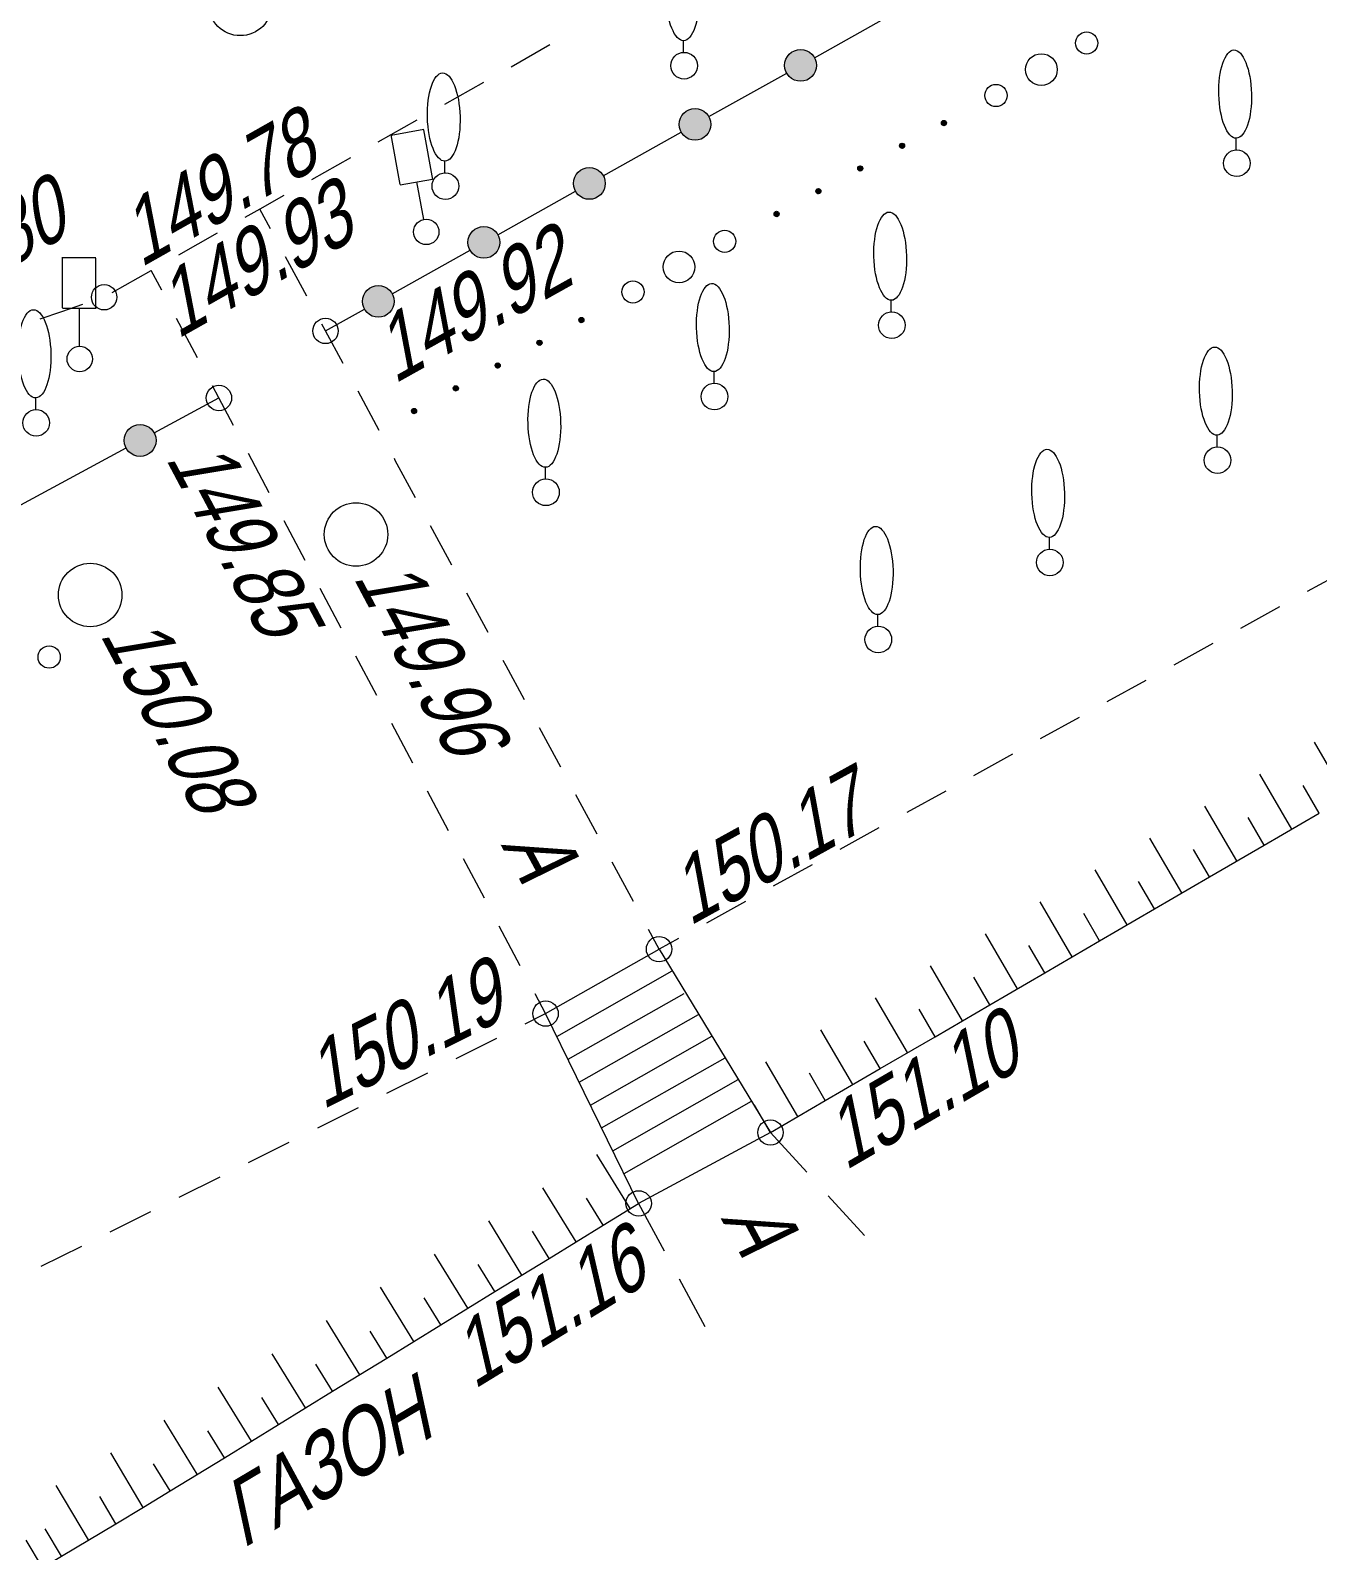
# Model space of a CAD drawing. Header units: metres. Extents: x 382 to 851, y 14083 to 14440.
# Drawn here: x 499.51 to 519.79, y 14269.24 to 14293.19 of the extents above; entities that cross this region are included whole.
import ezdxf
from ezdxf.enums import TextEntityAlignment as Align

# ---------------------------------------------------------------- set-up
doc = ezdxf.new("R2010")
doc.units = ezdxf.units.M
doc.header["$MEASUREMENT"] = 0
for name, color, linetype, lineweight in [('Бортовой камень', 7, 'Continuous', 25), ('Внутреннее заполнение', 7, 'Continuous', 25), ('Горизонтали', 7, 'Continuous', 25), ('Граница площадки', 7, 'Continuous', 25), ('Граница улицы', 7, 'Continuous', 25), ('Колодцы', 7, 'Continuous', 25), ('Леса и газоны', 7, 'Continuous', 25), ('Ограды', 7, 'Continuous', 25), ('Отдельно стоящее дерево', 7, 'Continuous', 25), ('Откосы', 7, 'Continuous', 25), ('Полоса деревьев', 7, 'Continuous', 25), ('Светофоры', 7, 'Continuous', 25), ('Фонтаны', 7, 'Continuous', 25)]:
    doc.layers.add(name, color=color, linetype=linetype, lineweight=lineweight)
doc.styles.add('Style-RUSSIAN_1251 I 0.32289', font='RUSSIAN_1251.shx', dxfattribs={"oblique": 18.5})
doc.linetypes.add('Pixel', pattern='A,0,[8,dgnlstyle-lib500_top_пцо.shx,S=0.002381,R=0,X=0,Y=0],-0.6,[10,dgnlstyle-lib500_top_пцо.shx,S=0.002381,R=0,X=0,Y=0],-0.3,[10,dgnlstyle-lib500_top_пцо.shx,S=0.002381,R=0,X=0,Y=-0.2],-0.3', length=1.2)

# ---------------------------------------------------------------- blocks, each defined once
blk = doc.blocks.new('msdElementTypeLineString_3')
at = {"layer": 'Полоса деревьев', "color": 251, "linetype": 'Continuous', "lineweight": 9}
blk.add_circle((57.716, 33.565), 0.175, dxfattribs=at)
blk = doc.blocks.new('DEREVO_92')
at = {"layer": 'Отдельно стоящее дерево', "color": 251, "linetype": 'Continuous', "lineweight": 9, "flags": 128}
blk.add_lwpolyline([(-0.007, 0.21), (-0.007, 0.393)], dxfattribs=at)
at = {"layer": 'Отдельно стоящее дерево', "color": 251, "linetype": 'Continuous', "lineweight": 9}
blk.add_arc((0, 0), 0.21, 0, 359.99999, dxfattribs=at)
blk.add_ellipse((-0.0255, 1.088), major_axis=(-0.0185, 0.695), ratio=0.3698286, dxfattribs=at)
blk = doc.blocks.new('msdElementTypeLineString_57')
at = {"layer": 'Ограды', "color": 251, "linetype": 'Continuous', "lineweight": 9}
blk.add_line((64.29, 35.965), (64.928, 36.308), dxfattribs=at)
blk = doc.blocks.new('msdElementTypeLineString_58')
at = {"layer": 'Бортовой камень', "color": 251, "linetype": 'Continuous', "lineweight": 9}
blk.add_line((71.375, 38.754), (71.037, 38.639), dxfattribs=at)
blk = doc.blocks.new('msdElementTypeLineString_59')
at = {"layer": 'Откосы', "color": 251, "linetype": 'Continuous', "lineweight": 9}
for p, q in [((33.471, 19.723), (32.96, 20.583)), ((33.901, 19.978), (33.645, 20.408)), ((33.901, 19.978), (34.198, 20.155)), ((32.611, 19.213), (32.1, 20.072)), ((33.041, 19.468), (32.785, 19.898)), ((33.041, 19.468), (33.901, 19.978)), ((31.751, 18.702), (31.24, 19.562)), ((32.181, 18.957), (33.041, 19.468)), ((32.181, 18.957), (31.926, 19.387)), ((30.891, 18.192), (30.38, 19.052)), ((31.321, 18.447), (32.181, 18.957)), ((31.321, 18.447), (31.066, 18.877)), ((30.018, 17.705), (29.555, 18.592)), ((30.461, 17.936), (30.23, 18.38)), ((29.131, 17.243), (28.669, 18.13)), ((29.574, 17.474), (29.343, 17.917)), ((29.574, 17.474), (30.461, 17.936)), ((28.244, 16.781), (27.782, 17.667)), ((28.688, 17.012), (28.456, 17.455)), ((28.688, 17.012), (29.574, 17.474)), ((27.358, 16.318), (26.895, 17.205)), ((27.801, 16.549), (28.688, 17.012)), ((27.801, 16.549), (27.57, 16.993)), ((26.471, 15.856), (26.008, 16.743)), ((26.914, 16.087), (26.683, 16.53)), ((26.914, 16.087), (27.801, 16.549)), ((25.584, 15.394), (25.122, 16.28)), ((26.027, 15.625), (25.796, 16.068)), ((26.027, 15.625), (26.914, 16.087)), ((24.697, 14.931), (24.235, 15.818)), ((25.141, 15.162), (24.91, 15.606)), ((25.141, 15.162), (26.027, 15.625)), ((23.811, 14.469), (23.348, 15.356)), ((24.254, 14.7), (24.023, 15.143)), ((24.254, 14.7), (25.141, 15.162)), ((22.924, 14.006), (22.462, 14.893)), ((23.367, 14.238), (23.136, 14.681)), ((23.367, 14.238), (24.254, 14.7)), ((22.038, 13.543), (21.552, 14.417)), ((22.481, 13.775), (22.25, 14.219)), ((22.481, 13.775), (23.367, 14.238)), ((21.164, 13.057), (20.678, 13.931)), ((21.601, 13.3), (21.358, 13.737)), ((20.29, 12.572), (19.804, 13.446)), ((20.727, 12.814), (20.484, 13.251)), ((20.727, 12.814), (21.601, 13.3)), ((19.416, 12.086), (18.93, 12.96)), ((19.853, 12.329), (19.61, 12.766)), ((19.853, 12.329), (20.727, 12.814)), ((18.542, 11.6), (18.056, 12.474)), ((18.979, 11.843), (18.736, 12.28)), ((18.979, 11.843), (19.853, 12.329)), ((17.667, 11.114), (17.182, 11.988)), ((18.104, 11.357), (17.862, 11.794)), ((18.104, 11.357), (18.979, 11.843)), ((16.793, 10.629), (16.308, 11.503)), ((17.23, 10.871), (16.987, 11.309)), ((17.23, 10.871), (18.104, 11.357)), ((15.919, 10.143), (15.433, 11.017)), ((16.356, 10.386), (16.113, 10.823)), ((16.356, 10.386), (17.23, 10.871)), ((15.058, 9.635), (14.546, 10.493)), ((15.488, 9.891), (15.232, 10.32)), ((14.199, 9.122), (13.687, 9.981)), ((14.629, 9.378), (15.488, 9.891)), ((14.629, 9.378), (14.373, 9.808)), ((13.34, 8.61), (12.828, 9.469)), ((13.77, 8.866), (14.629, 9.378)), ((13.77, 8.866), (13.514, 9.296)), ((12.481, 8.098), (11.969, 8.957)), ((12.911, 8.354), (13.77, 8.866)), ((12.911, 8.354), (12.655, 8.784)), ((11.622, 7.586), (11.11, 8.445)), ((12.052, 7.842), (11.796, 8.272)), ((12.052, 7.842), (12.911, 8.354)), ((10.763, 7.074), (10.251, 7.933)), ((11.193, 7.33), (10.937, 7.76)), ((11.193, 7.33), (12.052, 7.842)), ((9.904, 6.562), (9.392, 7.421)), ((10.334, 6.818), (10.078, 7.248)), ((10.334, 6.818), (11.193, 7.33)), ((9.046, 6.05), (8.533, 6.909)), ((9.475, 6.306), (9.219, 6.736)), ((9.475, 6.306), (10.334, 6.818)), ((8.187, 5.538), (7.675, 6.397)), ((8.616, 5.794), (9.475, 6.306)), ((8.616, 5.794), (8.36, 6.223)), ((7.328, 5.026), (6.816, 5.885)), ((7.757, 5.282), (8.616, 5.794)), ((7.757, 5.282), (7.501, 5.711)), ((6.471, 4.51), (5.931, 5.352)), ((6.898, 4.77), (7.757, 5.282)), ((6.898, 4.77), (6.642, 5.199)), ((5.629, 3.97), (5.089, 4.812)), ((6.05, 4.24), (5.78, 4.661)), ((4.788, 3.43), (4.248, 4.272)), ((5.208, 3.7), (4.938, 4.121)), ((5.208, 3.7), (6.05, 4.24)), ((3.946, 2.89), (3.406, 3.732)), ((4.367, 3.16), (5.208, 3.7)), ((4.367, 3.16), (4.097, 3.581)), ((3.104, 2.35), (2.564, 3.192)), ((3.525, 2.62), (4.367, 3.16)), ((3.525, 2.62), (3.255, 3.041)), ((2.263, 1.81), (1.723, 2.652)), ((2.683, 2.08), (2.413, 2.501)), ((2.683, 2.08), (3.525, 2.62)), ((1.421, 1.27), (0.881, 2.112)), ((1.842, 1.54), (1.572, 1.961)), ((1.842, 1.54), (2.683, 2.08)), ((1, 1), (1.842, 1.54)), ((1, 1), (0.73, 1.421))]:
    blk.add_line(p, q, dxfattribs=at)
at = {"layer": 'Откосы', "color": 251, "linetype": 'Continuous', "lineweight": 9, "flags": 128}
for points in [[(30.461, 17.936), (30.462, 17.937), (31.321, 18.447)], [(21.601, 13.3), (22.079, 13.566), (22.481, 13.775)], [(15.488, 9.891), (15.797, 10.075), (16.356, 10.386)], [(6.05, 4.24), (6.575, 4.577), (6.898, 4.77)]]:
    blk.add_lwpolyline(points, dxfattribs=at)
blk = doc.blocks.new('msdElementTypeLineString_60')
at = {"layer": 'Откосы', "color": 251, "linetype": 'Continuous', "lineweight": 9}
blk.add_line((41.532, 23.72), (41.848, 23.879), dxfattribs=at)
blk = doc.blocks.new('KOLOD_34')
at = {"layer": 'Колодцы', "color": 251, "linetype": 'Continuous', "lineweight": 9}
blk.add_arc((0, 0), 0.5, 0, 360, dxfattribs=at)
blk = doc.blocks.new('PIKET_159')
at = {"layer": 'Горизонтали', "color": 251, "linetype": 'Continuous', "lineweight": 9}
blk.add_arc((0, 0), 0.2, 0, 360, dxfattribs=at)
blk = doc.blocks.new('PIKET_161')
at = {"layer": 'Горизонтали', "color": 251, "linetype": 'Continuous', "lineweight": 9}
blk.add_arc((0, 0), 0.2, 0, 360, dxfattribs=at)
blk = doc.blocks.new('KOLOD_35')
at = {"layer": 'Колодцы', "color": 251, "linetype": 'Continuous', "lineweight": 9}
blk.add_arc((0, 0), 0.5, 0, 360, dxfattribs=at)
blk = doc.blocks.new('PIKET_165')
at = {"layer": 'Горизонтали', "color": 251, "linetype": 'Continuous', "lineweight": 9}
blk.add_arc((0, 0), 0.2, 0, 360, dxfattribs=at)
blk = doc.blocks.new('DORZN1_8')
at = {"layer": 'Светофоры', "color": 251, "linetype": 'Continuous', "lineweight": 9}
for p, q in [((-0.27, 0.806), (-0.27, 1.603)), ((-0.27, 1.598), (0.252, 1.598)), ((0.252, 0.792), (0.252, 1.589)), ((-0.27, 0.801), (0.248, 0.801)), ((-0.004, 0.2), (-0.004, 0.801))]:
    blk.add_line(p, q, dxfattribs=at)
blk.add_arc((0, 0), 0.2, 0, 360, dxfattribs=at)
blk = doc.blocks.new('DEREVO_243')
at = {"layer": 'Отдельно стоящее дерево', "color": 251, "linetype": 'Continuous', "lineweight": 9, "flags": 128}
blk.add_lwpolyline([(-0.007, 0.21), (-0.007, 0.393)], dxfattribs=at)
at = {"layer": 'Отдельно стоящее дерево', "color": 251, "linetype": 'Continuous', "lineweight": 9}
blk.add_arc((0, 0), 0.21, 0, 359.99999, dxfattribs=at)
blk.add_ellipse((-0.0255, 1.088), major_axis=(-0.0185, 0.695), ratio=0.3698286, dxfattribs=at)
blk = doc.blocks.new('DEREVO_244')
at = {"layer": 'Отдельно стоящее дерево', "color": 251, "linetype": 'Continuous', "lineweight": 9, "flags": 128}
blk.add_lwpolyline([(-0.007, 0.21), (-0.007, 0.393)], dxfattribs=at)
at = {"layer": 'Отдельно стоящее дерево', "color": 251, "linetype": 'Continuous', "lineweight": 9}
blk.add_arc((0, 0), 0.21, 0, 360, dxfattribs=at)
blk.add_ellipse((-0.025, 1.088), major_axis=(-0.019, 0.695), ratio=0.369829, dxfattribs=at)
blk = doc.blocks.new('DEREVO_245')
at = {"layer": 'Отдельно стоящее дерево', "color": 251, "linetype": 'Continuous', "lineweight": 9, "flags": 128}
blk.add_lwpolyline([(-0.007, 0.21), (-0.007, 0.393)], dxfattribs=at)
at = {"layer": 'Отдельно стоящее дерево', "color": 251, "linetype": 'Continuous', "lineweight": 9}
blk.add_arc((0, 0), 0.21, 0, 359.99999, dxfattribs=at)
blk.add_ellipse((-0.0255, 1.088), major_axis=(-0.0185, 0.695), ratio=0.3698286, dxfattribs=at)
blk = doc.blocks.new('DEREVO_246')
at = {"layer": 'Отдельно стоящее дерево', "color": 251, "linetype": 'Continuous', "lineweight": 9, "flags": 128}
blk.add_lwpolyline([(-0.007, 0.21), (-0.007, 0.393)], dxfattribs=at)
at = {"layer": 'Отдельно стоящее дерево', "color": 251, "linetype": 'Continuous', "lineweight": 9}
blk.add_arc((0, 0), 0.21, 0, 359.99999, dxfattribs=at)
blk.add_ellipse((-0.0255, 1.088), major_axis=(-0.0185, 0.695), ratio=0.3698286, dxfattribs=at)
blk = doc.blocks.new('KOLOD_36')
at = {"layer": 'Колодцы', "color": 251, "linetype": 'Continuous', "lineweight": 9}
blk.add_arc((0, 0), 0.5, 0, 360, dxfattribs=at)
blk = doc.blocks.new('DEREVO_267')
at = {"layer": 'Отдельно стоящее дерево', "color": 251, "linetype": 'Continuous', "lineweight": 9, "flags": 128}
blk.add_lwpolyline([(-0.007, 0.21), (-0.007, 0.393)], dxfattribs=at)
at = {"layer": 'Отдельно стоящее дерево', "color": 251, "linetype": 'Continuous', "lineweight": 9}
blk.add_arc((0, 0), 0.21, 0, 359.99999, dxfattribs=at)
blk.add_ellipse((-0.0255, 1.088), major_axis=(-0.0185, 0.695), ratio=0.3698286, dxfattribs=at)
blk = doc.blocks.new('DEREVO_268')
at = {"layer": 'Отдельно стоящее дерево', "color": 251, "linetype": 'Continuous', "lineweight": 9, "flags": 128}
blk.add_lwpolyline([(-0.007, 0.21), (-0.007, 0.393)], dxfattribs=at)
at = {"layer": 'Отдельно стоящее дерево', "color": 251, "linetype": 'Continuous', "lineweight": 9}
blk.add_arc((0, 0), 0.21, 0, 359.99999, dxfattribs=at)
blk.add_ellipse((-0.0255, 1.088), major_axis=(-0.0185, 0.695), ratio=0.3698286, dxfattribs=at)
blk = doc.blocks.new('DEREVO_269')
at = {"layer": 'Отдельно стоящее дерево', "color": 251, "linetype": 'Continuous', "lineweight": 9, "flags": 128}
blk.add_lwpolyline([(-0.007, 0.21), (-0.007, 0.393)], dxfattribs=at)
at = {"layer": 'Отдельно стоящее дерево', "color": 251, "linetype": 'Continuous', "lineweight": 9}
blk.add_arc((0, 0), 0.21, 0, 359.99999, dxfattribs=at)
blk.add_ellipse((-0.0255, 1.088), major_axis=(-0.0185, 0.695), ratio=0.3698286, dxfattribs=at)
blk = doc.blocks.new('PIKET_188')
at = {"layer": 'Горизонтали', "color": 251, "linetype": 'Continuous', "lineweight": 9}
blk.add_arc((0, 0), 0.2, 0, 360, dxfattribs=at)
blk = doc.blocks.new('PIKET_189')
at = {"layer": 'Горизонтали', "color": 251, "linetype": 'Continuous', "lineweight": 9}
blk.add_arc((0, 0), 0.2, 0, 360, dxfattribs=at)
blk = doc.blocks.new('PIKET_190')
at = {"layer": 'Горизонтали', "color": 251, "linetype": 'Continuous', "lineweight": 9}
blk.add_arc((0, 0), 0.2, 0, 360, dxfattribs=at)
blk = doc.blocks.new('PIKET_198')
at = {"layer": 'Горизонтали', "color": 251, "linetype": 'Continuous', "lineweight": 9}
blk.add_arc((0, 0), 0.2, 0, 360, dxfattribs=at)
blk = doc.blocks.new('msdElementTypeLineString_62')
at = {"layer": 'Граница улицы', "color": 251, "linetype": 'Continuous', "lineweight": 9}
for p, q in [((0.168, 11.345), (0.001, 11.655)), ((0.74, 10.286), (0.405, 10.905)), ((1.883, 8.167), (1.549, 8.786)), ((3.027, 6.047), (2.692, 6.667)), ((3.598, 4.988), (3.264, 5.607)), ((4.742, 2.869), (4.407, 3.488)), ((5.314, 1.809), (4.979, 2.429)), ((5.885, 0.75), (5.551, 1.369)), ((6.29, 0), (6.123, 0.31))]:
    blk.add_line(p, q, dxfattribs=at)
at = {"layer": 'Граница улицы', "color": 251, "linetype": 'Continuous', "lineweight": 9, "flags": 128}
for points in [[(1.312, 9.226), (1.036, 9.737), (0.977, 9.846)], [(2.455, 7.107), (2.135, 7.699), (2.12, 7.727)], [(4.17, 3.928), (3.883, 4.46), (3.836, 4.548)]]:
    blk.add_lwpolyline(points, dxfattribs=at)
blk = doc.blocks.new('msdElementTypeLineString_63')
at = {"layer": 'Граница улицы', "color": 251, "linetype": 'Continuous', "lineweight": 9}
for p, q in [((0.573, 0.995), (0, 1.621)), ((1.484, 0), (0.911, 0.626))]:
    blk.add_line(p, q, dxfattribs=at)
blk = doc.blocks.new('DORZN1_13')
at = {"layer": 'Светофоры', "color": 251, "linetype": 'Continuous', "lineweight": 9}
for p, q in [((-0.27, 0.806), (-0.27, 1.603)), ((-0.27, 1.598), (0.252, 1.598)), ((0.252, 0.792), (0.252, 1.589)), ((-0.27, 0.801), (0.248, 0.801)), ((-0.004, 0.2), (-0.004, 0.801))]:
    blk.add_line(p, q, dxfattribs=at)
blk.add_arc((0, 0), 0.2, 0, 360, dxfattribs=at)
blk = doc.blocks.new('msdElementTypeLineString_64')
at = {"layer": 'Граница улицы', "color": 251, "linetype": 'Continuous', "lineweight": 9}
for p, q in [((0, 1.939), (0.402, 1.19)), ((0.639, 0.749), (1.041, 0))]:
    blk.add_line(p, q, dxfattribs=at)
blk = doc.blocks.new('msdElementTypeLineString_66')
at = {"layer": 'Полоса деревьев', "color": 251, "linetype": 'Continuous', "lineweight": 9}
for p, q in [((8.887, 4.965), (8.949, 4.998)), ((8.888, 4.96), (8.953, 4.995)), ((8.889, 4.971), (8.943, 5.001)), ((8.89, 4.978), (8.937, 5.003)), ((8.89, 4.955), (8.956, 4.991)), ((8.891, 4.95), (8.96, 4.987)), ((8.893, 4.945), (8.963, 4.983)), ((8.894, 4.986), (8.928, 5.004)), ((8.896, 4.941), (8.964, 4.978)), ((8.899, 4.937), (8.965, 4.973)), ((8.901, 4.995), (8.909, 4.999)), ((8.903, 4.934), (8.966, 4.968)), ((8.908, 4.931), (8.966, 4.962)), ((8.914, 4.928), (8.965, 4.956)), ((8.92, 4.926), (8.964, 4.95)), ((8.931, 4.926), (8.958, 4.94)), ((8.228, 4.607), (8.29, 4.64)), ((8.229, 4.602), (8.294, 4.637)), ((8.23, 4.613), (8.284, 4.643)), ((8.231, 4.619), (8.278, 4.645)), ((8.231, 4.597), (8.297, 4.633)), ((8.232, 4.592), (8.301, 4.629)), ((8.234, 4.587), (8.304, 4.625)), ((8.235, 4.628), (8.269, 4.646)), ((8.237, 4.583), (8.305, 4.62)), ((8.24, 4.579), (8.306, 4.615)), ((8.242, 4.637), (8.25, 4.641)), ((8.244, 4.576), (8.307, 4.61)), ((8.249, 4.573), (8.307, 4.604)), ((8.255, 4.57), (8.306, 4.598)), ((8.261, 4.568), (8.305, 4.592)), ((8.272, 4.568), (8.299, 4.582)), ((7.569, 4.249), (7.631, 4.282)), ((7.57, 4.243), (7.635, 4.279)), ((7.571, 4.255), (7.625, 4.285)), ((7.572, 4.261), (7.619, 4.287)), ((7.572, 4.239), (7.638, 4.275)), ((7.573, 4.234), (7.642, 4.271)), ((7.575, 4.229), (7.645, 4.267)), ((7.576, 4.27), (7.61, 4.288)), ((7.578, 4.225), (7.646, 4.262)), ((7.581, 4.221), (7.647, 4.257)), ((7.583, 4.279), (7.591, 4.283)), ((7.585, 4.218), (7.648, 4.252)), ((7.59, 4.215), (7.648, 4.246)), ((7.596, 4.212), (7.647, 4.24)), ((7.602, 4.21), (7.646, 4.234)), ((7.613, 4.21), (7.64, 4.224)), ((6.91, 3.891), (6.972, 3.924)), ((6.911, 3.885), (6.976, 3.921)), ((6.912, 3.897), (6.966, 3.927)), ((6.913, 3.903), (6.96, 3.929)), ((6.913, 3.88), (6.979, 3.917)), ((6.914, 3.876), (6.983, 3.913)), ((6.916, 3.871), (6.986, 3.909)), ((6.917, 3.912), (6.951, 3.93)), ((6.919, 3.867), (6.987, 3.904)), ((6.922, 3.863), (6.988, 3.899)), ((6.924, 3.921), (6.932, 3.925)), ((6.926, 3.859), (6.989, 3.894)), ((6.931, 3.857), (6.989, 3.888)), ((6.937, 3.854), (6.988, 3.882)), ((6.943, 3.852), (6.987, 3.875)), ((6.954, 3.852), (6.981, 3.866)), ((6.251, 3.533), (6.313, 3.566)), ((6.252, 3.527), (6.317, 3.563)), ((6.253, 3.539), (6.307, 3.569)), ((6.254, 3.545), (6.301, 3.571)), ((6.254, 3.522), (6.32, 3.559)), ((6.255, 3.518), (6.324, 3.555)), ((6.257, 3.513), (6.327, 3.551)), ((6.258, 3.553), (6.292, 3.572)), ((6.26, 3.509), (6.328, 3.546)), ((6.263, 3.505), (6.329, 3.541)), ((6.265, 3.563), (6.273, 3.567)), ((6.267, 3.501), (6.33, 3.536)), ((6.272, 3.498), (6.33, 3.53)), ((6.278, 3.496), (6.329, 3.524)), ((6.284, 3.493), (6.328, 3.517)), ((6.295, 3.494), (6.322, 3.508)), ((3.176, 1.862), (3.238, 1.895)), ((3.177, 1.868), (3.232, 1.898)), ((3.177, 1.856), (3.242, 1.892)), ((3.178, 1.874), (3.226, 1.9)), ((3.178, 1.851), (3.245, 1.888)), ((3.18, 1.847), (3.248, 1.884)), ((3.181, 1.842), (3.252, 1.88)), ((3.183, 1.882), (3.216, 1.901)), ((3.184, 1.838), (3.253, 1.875)), ((3.188, 1.834), (3.254, 1.87)), ((3.189, 1.892), (3.197, 1.896)), ((3.192, 1.83), (3.255, 1.865)), ((3.197, 1.827), (3.255, 1.859)), ((3.203, 1.825), (3.254, 1.853)), ((3.209, 1.822), (3.253, 1.846)), ((3.22, 1.823), (3.246, 1.837)), ((2.517, 1.504), (2.579, 1.537)), ((2.518, 1.51), (2.573, 1.539)), ((2.518, 1.498), (2.583, 1.534)), ((2.519, 1.516), (2.567, 1.542)), ((2.519, 1.493), (2.586, 1.53)), ((2.521, 1.488), (2.589, 1.526)), ((2.522, 1.484), (2.593, 1.522)), ((2.524, 1.524), (2.557, 1.542)), ((2.525, 1.48), (2.594, 1.517)), ((2.529, 1.476), (2.595, 1.512)), ((2.53, 1.534), (2.538, 1.538)), ((2.533, 1.472), (2.596, 1.507)), ((2.538, 1.469), (2.596, 1.501)), ((2.544, 1.467), (2.595, 1.495)), ((2.55, 1.464), (2.594, 1.488)), ((2.561, 1.465), (2.587, 1.479)), ((1.858, 1.145), (1.92, 1.179)), ((1.859, 1.152), (1.914, 1.181)), ((1.859, 1.14), (1.924, 1.175)), ((1.86, 1.158), (1.908, 1.184)), ((1.86, 1.135), (1.927, 1.172)), ((1.862, 1.13), (1.93, 1.168)), ((1.863, 1.125), (1.934, 1.164)), ((1.865, 1.166), (1.898, 1.184)), ((1.866, 1.122), (1.935, 1.159)), ((1.87, 1.118), (1.936, 1.153)), ((1.871, 1.175), (1.879, 1.18)), ((1.874, 1.114), (1.937, 1.149)), ((1.879, 1.111), (1.937, 1.143)), ((1.885, 1.109), (1.936, 1.136)), ((1.891, 1.106), (1.935, 1.13)), ((1.902, 1.107), (1.928, 1.121)), ((1.199, 0.787), (1.261, 0.821)), ((1.2, 0.794), (1.255, 0.823)), ((1.2, 0.782), (1.265, 0.817)), ((1.201, 0.8), (1.249, 0.826)), ((1.201, 0.777), (1.268, 0.813)), ((1.203, 0.772), (1.271, 0.81)), ((1.204, 0.767), (1.275, 0.806)), ((1.206, 0.808), (1.239, 0.826)), ((1.207, 0.763), (1.276, 0.801)), ((1.211, 0.76), (1.277, 0.795)), ((1.212, 0.817), (1.22, 0.822)), ((1.215, 0.756), (1.278, 0.791)), ((1.22, 0.753), (1.278, 0.785)), ((1.226, 0.751), (1.277, 0.778)), ((1.232, 0.748), (1.276, 0.772)), ((1.243, 0.749), (1.269, 0.763)), ((0.54, 0.429), (0.602, 0.463)), ((0.541, 0.436), (0.596, 0.465)), ((0.541, 0.424), (0.606, 0.459)), ((0.542, 0.442), (0.59, 0.468)), ((0.542, 0.419), (0.609, 0.455)), ((0.544, 0.414), (0.612, 0.451)), ((0.545, 0.409), (0.616, 0.448)), ((0.547, 0.45), (0.58, 0.468)), ((0.548, 0.405), (0.617, 0.443)), ((0.552, 0.401), (0.618, 0.437)), ((0.553, 0.459), (0.561, 0.464)), ((0.556, 0.398), (0.619, 0.432)), ((0.561, 0.395), (0.619, 0.427)), ((0.567, 0.393), (0.618, 0.42)), ((0.573, 0.39), (0.617, 0.414)), ((0.584, 0.391), (0.61, 0.405))]:
    blk.add_line(p, q, dxfattribs=at)
for centre, radius in [((11.174, 6.223), 0.175), ((10.462, 5.806), 0.25), ((9.746, 5.397), 0.175), ((8.927, 4.965), 0.04), ((8.268, 4.607), 0.04), ((7.609, 4.249), 0.04), ((6.95, 3.891), 0.04), ((6.291, 3.533), 0.04), ((5.474, 3.099), 0.175), ((4.754, 2.697), 0.25), ((4.029, 2.303), 0.175), ((3.216, 1.862), 0.04), ((2.557, 1.504), 0.04), ((1.898, 1.145), 0.04), ((1.239, 0.787), 0.04), ((0.58, 0.429), 0.04)]:
    blk.add_circle(centre, radius, dxfattribs=at)
blk = doc.blocks.new('msdElementTypeLineString_67')
at = {"layer": 'Откосы', "color": 251, "linetype": 'Continuous', "lineweight": 9}
for p, q in [((9.773, 5.392), (9.159, 5.053)), ((8.721, 4.812), (8.107, 4.473)), ((7.669, 4.231), (7.055, 3.893)), ((6.617, 3.651), (6.003, 3.312)), ((5.566, 3.071), (4.952, 2.732)), ((4.514, 2.49), (3.9, 2.152)), ((3.462, 1.91), (2.848, 1.571)), ((2.41, 1.33), (1.797, 0.991)), ((1.359, 0.75), (0.745, 0.411)), ((0.307, 0.169), (0, 0))]:
    blk.add_line(p, q, dxfattribs=at)
at = {"layer": 'Откосы', "color": 251, "linetype": 'Continuous', "lineweight": 9, "flags": 128}
blk.add_lwpolyline([(10.816, 5.986), (10.594, 5.845), (10.21, 5.633)], dxfattribs=at)
blk = doc.blocks.new('msdElementTypeLineString_68')
at = {"layer": 'Откосы', "color": 251, "linetype": 'Continuous', "lineweight": 9}
for p, q in [((10.074, 6.283), (9.571, 7.147)), ((9.21, 5.78), (8.707, 6.644)), ((9.642, 6.031), (9.39, 6.464)), ((8.346, 5.277), (7.843, 6.141)), ((8.778, 5.528), (9.642, 6.031)), ((8.778, 5.528), (8.526, 5.96)), ((7.482, 4.774), (6.978, 5.638)), ((7.914, 5.025), (8.778, 5.528)), ((7.914, 5.025), (7.662, 5.457)), ((6.617, 4.27), (6.114, 5.135)), ((7.049, 4.522), (6.798, 4.954)), ((7.049, 4.522), (7.914, 5.025)), ((5.753, 3.767), (5.25, 4.631)), ((6.185, 4.019), (5.934, 4.451)), ((6.185, 4.019), (7.049, 4.522)), ((4.889, 3.264), (4.386, 4.128)), ((5.321, 3.516), (5.069, 3.948)), ((5.321, 3.516), (6.185, 4.019)), ((4.025, 2.761), (3.522, 3.625)), ((4.457, 3.013), (4.205, 3.445)), ((4.457, 3.013), (5.321, 3.516)), ((3.161, 2.258), (2.657, 3.122)), ((3.593, 2.509), (3.341, 2.942)), ((3.593, 2.509), (4.457, 3.013)), ((2.296, 1.755), (1.793, 2.619)), ((2.728, 2.006), (2.477, 2.438)), ((2.728, 2.006), (3.593, 2.509)), ((1.432, 1.252), (0.929, 2.116)), ((1.864, 1.503), (1.613, 1.935)), ((1.864, 1.503), (2.728, 2.006)), ((1, 1), (1.864, 1.503)), ((1, 1), (0.748, 1.432))]:
    blk.add_line(p, q, dxfattribs=at)
blk = doc.blocks.new('msdElementTypeLineString_69')
at = {"layer": 'Граница улицы', "color": 251, "linetype": 'Continuous', "lineweight": 9}
for p, q in [((0.166, 11.392), (0.001, 11.703)), ((0.73, 10.328), (0.4, 10.95)), ((1.86, 8.2), (1.53, 8.823)), ((2.424, 7.136), (2.094, 7.759)), ((2.989, 6.072), (2.659, 6.695)), ((3.554, 5.009), (3.224, 5.631)), ((4.118, 3.945), (3.788, 4.567)), ((4.683, 2.881), (4.353, 3.503)), ((5.248, 1.817), (4.918, 2.439)), ((5.812, 0.753), (5.482, 1.375)), ((6.212, 0), (6.047, 0.311))]:
    blk.add_line(p, q, dxfattribs=at)
at = {"layer": 'Граница улицы', "color": 251, "linetype": 'Continuous', "lineweight": 9, "flags": 128}
blk.add_lwpolyline([(1.295, 9.264), (1.066, 9.696), (0.965, 9.887)], dxfattribs=at)
blk = doc.blocks.new('msdElementTypeLineString_71')
at = {"layer": 'Ограды', "linetype": 'Continuous', "lineweight": 9}
h = blk.add_hatch(color=251, dxfattribs=at)
edge = h.paths.add_edge_path()
edge.add_arc((7.732, 42.884), 0.25, 0, 360)
h = blk.add_hatch(color=251, dxfattribs=at)
edge = h.paths.add_edge_path()
edge.add_arc((6.07, 41.955), 0.25, 0, 360)
h = blk.add_hatch(color=251, dxfattribs=at)
edge = h.paths.add_edge_path()
edge.add_arc((4.407, 41.025), 0.25, 0, 360)
h = blk.add_hatch(color=251, dxfattribs=at)
edge = h.paths.add_edge_path()
edge.add_arc((2.744, 40.096), 0.25, 0, 360)
h = blk.add_hatch(color=251, dxfattribs=at)
edge = h.paths.add_edge_path()
edge.add_arc((1.082, 39.167), 0.25, 0, 360)
at = {"layer": 'Ограды', "color": 251, "linetype": 'Continuous', "lineweight": 9}
for p, q in [((7.95, 43.006), (9.177, 43.691)), ((6.288, 42.077), (7.514, 42.762)), ((4.625, 41.147), (5.851, 41.833)), ((2.962, 40.218), (4.189, 40.903)), ((1.3, 39.289), (2.526, 39.974)), ((0.25, 38.702), (0.863, 39.045))]:
    blk.add_line(p, q, dxfattribs=at)
for centre in [(7.732, 42.884), (7.732, 42.884), (6.07, 41.955), (6.07, 41.955), (4.407, 41.025), (4.407, 41.025), (2.744, 40.096), (2.744, 40.096), (1.082, 39.167), (1.082, 39.167)]:
    blk.add_circle(centre, 0.25, dxfattribs=at)
blk = doc.blocks.new('DEREVO_404')
at = {"layer": 'Отдельно стоящее дерево', "color": 251, "linetype": 'Continuous', "lineweight": 9, "flags": 128}
blk.add_lwpolyline([(-0.007, 0.21), (-0.007, 0.393)], dxfattribs=at)
at = {"layer": 'Отдельно стоящее дерево', "color": 251, "linetype": 'Continuous', "lineweight": 9}
blk.add_arc((0, 0), 0.21, 0, 359.99999, dxfattribs=at)
blk.add_ellipse((-0.0255, 1.088), major_axis=(-0.0185, 0.695), ratio=0.3698286, dxfattribs=at)
blk = doc.blocks.new('DEREVO_405')
at = {"layer": 'Отдельно стоящее дерево', "color": 251, "linetype": 'Continuous', "lineweight": 9, "flags": 128}
blk.add_lwpolyline([(-0.007, 0.21), (-0.007, 0.393)], dxfattribs=at)
at = {"layer": 'Отдельно стоящее дерево', "color": 251, "linetype": 'Continuous', "lineweight": 9}
blk.add_arc((0, 0), 0.21, 0, 359.99999, dxfattribs=at)
blk.add_ellipse((-0.0255, 1.088), major_axis=(-0.0185, 0.695), ratio=0.3698286, dxfattribs=at)
blk = doc.blocks.new('msdElementTypeLineString_132')
at = {"layer": 'Бортовой камень', "color": 251, "linetype": 'Continuous', "lineweight": 9}
for p, q in [((7.696, 42.956), (7.083, 42.609)), ((6.648, 42.363), (6.035, 42.016)), ((5.6, 41.77), (4.987, 41.423)), ((4.552, 41.177), (3.94, 40.83)), ((2.456, 39.991), (1.844, 39.645)), ((1.409, 39.399), (0.796, 39.052)), ((0.333, 38.867), (0, 38.754))]:
    blk.add_line(p, q, dxfattribs=at)
at = {"layer": 'Бортовой камень', "color": 251, "linetype": 'Continuous', "lineweight": 9, "flags": 128}
blk.add_lwpolyline([(3.504, 40.584), (3.126, 40.37), (2.892, 40.238)], dxfattribs=at)
blk = doc.blocks.new('msdElementTypeLineString_133')
at = {"layer": 'Откосы', "color": 251, "linetype": 'Continuous', "lineweight": 9}
for p, q in [((7.307, 3.661), (7.628, 3.822)), ((6.217, 3.115), (6.86, 3.437)), ((5.127, 2.569), (5.77, 2.891)), ((4.038, 2.023), (4.68, 2.345)), ((2.948, 1.477), (3.59, 1.799)), ((1.858, 0.931), (2.501, 1.253)), ((0.768, 0.385), (1.411, 0.707)), ((0, 0.001), (0.321, 0.161))]:
    blk.add_line(p, q, dxfattribs=at)
blk = doc.blocks.new('msdElementTypeLineString_134')
at = {"layer": 'Ограды', "linetype": 'Continuous', "lineweight": 9}
h = blk.add_hatch(color=251, dxfattribs=at)
edge = h.paths.add_edge_path()
edge.add_arc((1.491, 0.919), 0.25, 0, 360)
at = {"layer": 'Ограды', "color": 251, "linetype": 'Continuous', "lineweight": 9}
for p, q in [((1.711, 1.038), (2.732, 1.588)), ((0.25, 0.25), (1.271, 0.801))]:
    blk.add_line(p, q, dxfattribs=at)
blk.add_circle((1.491, 0.919), 0.25, dxfattribs=at)
blk.add_circle((1.491, 0.919), 0.25, dxfattribs=at)
blk = doc.blocks.new('msdElementTypeLineString_135')
at = {"layer": 'Откосы', "color": 251, "linetype": 'Continuous', "lineweight": 9}
for p, q in [((9.96, 6.475), (9.437, 7.327)), ((9.108, 5.952), (8.584, 6.804)), ((9.534, 6.214), (9.272, 6.64)), ((9.534, 6.214), (10.093, 6.557)), ((8.255, 5.429), (7.732, 6.281)), ((8.682, 5.69), (8.42, 6.117)), ((8.682, 5.69), (9.534, 6.214)), ((7.403, 4.906), (6.88, 5.758)), ((7.829, 5.167), (7.568, 5.593)), ((7.829, 5.167), (8.682, 5.69)), ((6.551, 4.382), (6.028, 5.235)), ((6.977, 4.644), (6.715, 5.07)), ((6.977, 4.644), (7.829, 5.167)), ((5.699, 3.859), (5.176, 4.712)), ((6.125, 4.121), (6.977, 4.644)), ((6.125, 4.121), (5.863, 4.547)), ((4.847, 3.336), (4.323, 4.188)), ((5.273, 3.598), (6.125, 4.121)), ((5.273, 3.598), (5.011, 4.024)), ((3.994, 2.813), (3.471, 3.665)), ((4.42, 3.075), (5.273, 3.598)), ((4.42, 3.075), (4.159, 3.501)), ((3.142, 2.29), (2.619, 3.142)), ((3.568, 2.551), (3.307, 2.977)), ((3.568, 2.551), (4.42, 3.075)), ((2.29, 1.767), (1.779, 2.627)), ((2.716, 2.028), (2.454, 2.454)), ((2.716, 2.028), (3.568, 2.551)), ((1.43, 1.256), (0.919, 2.116)), ((1.86, 1.511), (1.605, 1.941)), ((1, 1.001), (1.86, 1.511)), ((1, 1.001), (0.745, 1.431))]:
    blk.add_line(p, q, dxfattribs=at)
at = {"layer": 'Откосы', "color": 251, "linetype": 'Continuous', "lineweight": 9, "flags": 128}
blk.add_lwpolyline([(1.86, 1.511), (2.296, 1.77), (2.716, 2.028)], dxfattribs=at)

msp = doc.modelspace()

# ---------------------------------------------------------------- linework, layer by layer
at = {"layer": 'Внутреннее заполнение', "color": 251, "linetype": 'Continuous', "lineweight": 9, "flags": 128}
for points in [[(507.804, 14277.34), (509.623, 14278.372)], [(507.981, 14276.98), (509.81, 14278.019)], [(508.157, 14276.62), (510.038, 14277.688)], [(508.334, 14276.26), (510.246, 14277.346)], [(508.51, 14275.901), (510.454, 14277.004)], [(508.686, 14275.541), (510.662, 14276.662)], [(508.863, 14275.181), (510.869, 14276.32)]]:
    msp.add_lwpolyline(points, dxfattribs=at)
at = {"layer": 'Граница площадки', "color": 251, "linetype": 'Continuous', "lineweight": 9, "flags": 128}
msp.add_lwpolyline([(511.169, 14275.827), (509.093, 14274.711), (507.628, 14277.7), (509.415, 14278.715), (511.169, 14275.827)], dxfattribs=at)

# ---------------------------------------------------------------- block references
at = {"layer": 'Бортовой камень', "color": 251, "linetype": 'Continuous', "lineweight": 9}
for name, p in [('msdElementTypeLineString_132', (500, 14250)), ('msdElementTypeLineString_58', (428.625, 14250))]:
    msp.add_blockref(name, p, dxfattribs=at)
at = {"layer": 'Горизонтали', "color": 251, "linetype": 'Continuous', "lineweight": 9}
for name, p in [('PIKET_165', (500.674, 14288.983)), ('PIKET_159', (504.161, 14288.452)), ('PIKET_161', (502.482, 14287.396)), ('PIKET_189', (509.415, 14278.715)), ('PIKET_188', (507.628, 14277.7)), ('PIKET_190', (511.169, 14275.827)), ('PIKET_198', (509.093, 14274.711))]:
    msp.add_blockref(name, p, dxfattribs=at)
at = {"layer": 'Граница улицы', "color": 251, "linetype": 'Continuous', "lineweight": 9}
for name, p in [('msdElementTypeLineString_62', (503.125, 14278.715)), ('msdElementTypeLineString_69', (501.416, 14277.7)), ('msdElementTypeLineString_63', (511.169, 14274.206)), ('msdElementTypeLineString_64', (509.093, 14272.772))]:
    msp.add_blockref(name, p, dxfattribs=at)
at = {"layer": 'Колодцы', "color": 251, "linetype": 'Continuous', "lineweight": 9}
for name, p in [('KOLOD_35', (502.818, 14293.603)), ('KOLOD_36', (504.642, 14285.247)), ('KOLOD_34', (500.455, 14284.293))]:
    msp.add_blockref(name, p, dxfattribs=at)
at = {"layer": 'Ограды', "color": 251, "linetype": 'Continuous', "lineweight": 9}
for name, p in [('msdElementTypeLineString_71', (503.911, 14249.75)), ('msdElementTypeLineString_134', (499.75, 14285.808)), ('msdElementTypeLineString_57', (435.072, 14249.75))]:
    msp.add_blockref(name, p, dxfattribs=at)
at = {"layer": 'Отдельно стоящее дерево', "color": 251, "linetype": 'Continuous', "lineweight": 9}
for name, p in [('DEREVO_405', (509.809, 14292.63)), ('DEREVO_245', (518.514, 14291.094)), ('DEREVO_404', (506.049, 14290.733)), ('DEREVO_244', (513.08, 14288.542)), ('DEREVO_243', (510.287, 14287.418)), ('DEREVO_92', (499.604, 14287.004)), ('DEREVO_267', (518.21, 14286.416)), ('DEREVO_246', (507.633, 14285.911)), ('DEREVO_268', (515.569, 14284.806)), ('DEREVO_269', (512.868, 14283.591))]:
    msp.add_blockref(name, p, dxfattribs=at)
at = {"layer": 'Откосы', "color": 251, "linetype": 'Continuous', "lineweight": 9}
for name, p in [('msdElementTypeLineString_67', (509.415, 14278.715)), ('msdElementTypeLineString_68', (510.169, 14274.827)), ('msdElementTypeLineString_133', (500, 14273.878)), ('msdElementTypeLineString_135', (499, 14268.154)), ('msdElementTypeLineString_60', (458.152, 14250)), ('msdElementTypeLineString_59', (465.802, 14249))]:
    msp.add_blockref(name, p, dxfattribs=at)
at = {"layer": 'Полоса деревьев', "color": 251, "linetype": 'Continuous', "lineweight": 9}
for name, p in [('msdElementTypeLineString_66', (504.975, 14286.763)), ('msdElementTypeLineString_3', (442.092, 14249.75))]:
    msp.add_blockref(name, p, dxfattribs=at)
at = {"layer": 'Светофоры', "color": 251, "linetype": 'Continuous', "lineweight": 9, "rotation": 10.37861754888805}
msp.add_blockref('DORZN1_13', (505.748, 14290.012), dxfattribs=at)
at = {"layer": 'Светофоры', "color": 251, "linetype": 'Continuous', "lineweight": 9}
msp.add_blockref('DORZN1_8', (500.29, 14288.01), dxfattribs=at)

# ---------------------------------------------------------------- texts
at = {"layer": 'Горизонтали', "color": 251, "linetype": 'Continuous', "lineweight": 9, "style": 'Style-RUSSIAN_1251 I 0.32289', "oblique": 18.5, "width": 0.799996}
for s, rotation, p in [('149.78', 29.4985, (501.25, 14289.444)), ('149.92', 29.2012, (505.244, 14287.611)), ('149.85', 297.9563, (501.635, 14286.449)), ('150.17', 28.8863, (509.894, 14279.073)), ('150.19', 26.6091, (504.113, 14276.183)), ('151.10', 30.2074, (512.347, 14275.221)), ('151.16', 31.5458, (506.5, 14271.775))]:
    msp.add_text(s, height=1, rotation=rotation, dxfattribs=at).set_placement(p)
msp.add_text('149.93', height=1, rotation=29.4985, dxfattribs=at).set_placement((501.334, 14289.189), align=Align.TOP_LEFT)
at = {"layer": 'Граница улицы', "color": 251, "linetype": 'Pixel', "lineweight": 9, "style": 'Style-RUSSIAN_1251 I 0.32289', "oblique": 18.5, "width": 0.799996}
for p in [(506.918, 14280.361), (510.383, 14274.478)]:
    msp.add_text('А', height=1, rotation=298.3511, dxfattribs=at).set_placement(p)
at = {"layer": 'Колодцы', "color": 251, "linetype": 'Continuous', "lineweight": 9, "style": 'Style-RUSSIAN_1251 I 0.32289', "oblique": 18.5, "width": 0.799996}
for s, p in [('149.96', (504.59, 14284.577)), ('150.08', (500.6, 14283.677))]:
    msp.add_text(s, height=1, rotation=297.9563, dxfattribs=at).set_placement(p)
at = {"layer": 'Леса и газоны', "color": 251, "linetype": 'Continuous', "lineweight": 9, "style": 'Style-RUSSIAN_1251 I 0.32289', "oblique": 18.5, "width": 0.8}
msp.add_text('ГАЗОН', height=1, rotation=30.6805, dxfattribs=at).set_placement((502.857, 14269.267))
at = {"layer": 'Фонтаны', "color": 251, "linetype": 'Continuous', "lineweight": 9, "style": 'Style-RUSSIAN_1251 I 0.32289', "oblique": 18.5, "width": 0.799996}
msp.add_text('149.80', height=1, rotation=29.2369, dxfattribs=at).set_placement((497.307, 14288.393))

doc.saveas('drawing.dxf')
